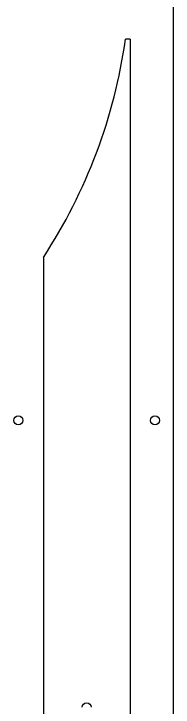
# Model space of a CAD drawing. Extents: x 0 to 20.3, y 0 to 42.
# Drawn here: x 18.06 to 20.25, y 17.06 to 26.59 of the extents above; entities that cross this region are included whole.
import ezdxf

# ---------------------------------------------------------------- set-up
doc = ezdxf.new("R2010")
doc.units = 0
doc.header["$LTSCALE"] = 5
doc.header["$MEASUREMENT"] = 0
doc.layers.add('Z0_LOWERTHIRD', color=4, linetype='Continuous')

msp = doc.modelspace()

# ---------------------------------------------------------------- linework, layer by layer
at = {"layer": 'Z0_LOWERTHIRD', "color": 5, "linetype": 'Continuous', "lineweight": 25}
msp.add_line((20.2499, 42), (20.25, 4.165), dxfattribs=at)
at = {"layer": 'Z0_LOWERTHIRD', "color": 6, "linetype": 'Continuous', "lineweight": 25}
for p, q in [((19.6582, 26.2423), (19.5957, 26.2423)), ((19.6582, 26.2423), (19.6582, 12.3048)), ((18.4682, 23.2423), (18.4682, 12.3048))]:
    msp.add_line(p, q, dxfattribs=at)
at = {"layer": 'Z0_LOWERTHIRD', "color": 5, "linetype": 'Continuous', "lineweight": 25}
for centre in [(18.1255, 21), (20, 21)]:
    msp.add_circle(centre, 0.0625, dxfattribs=at)
at = {"layer": 'Z0_LOWERTHIRD', "color": 6, "linetype": 'Continuous', "lineweight": 25}
msp.add_arc((12.3242, 27.2633), 7.3429, -33.20304, -7.99274, dxfattribs=at)
at = {"layer": 'Z0_LOWERTHIRD', "color": 6, "linetype": 'Continuous', "lineweight": 25, "extrusion": (0, 0, -1)}
msp.add_ellipse((19.0632, 17.0548), major_axis=(-0.0624, 0.0033), ratio=1, start_param=0, end_param=3.036463, dxfattribs=at)

doc.saveas('drawing.dxf')
